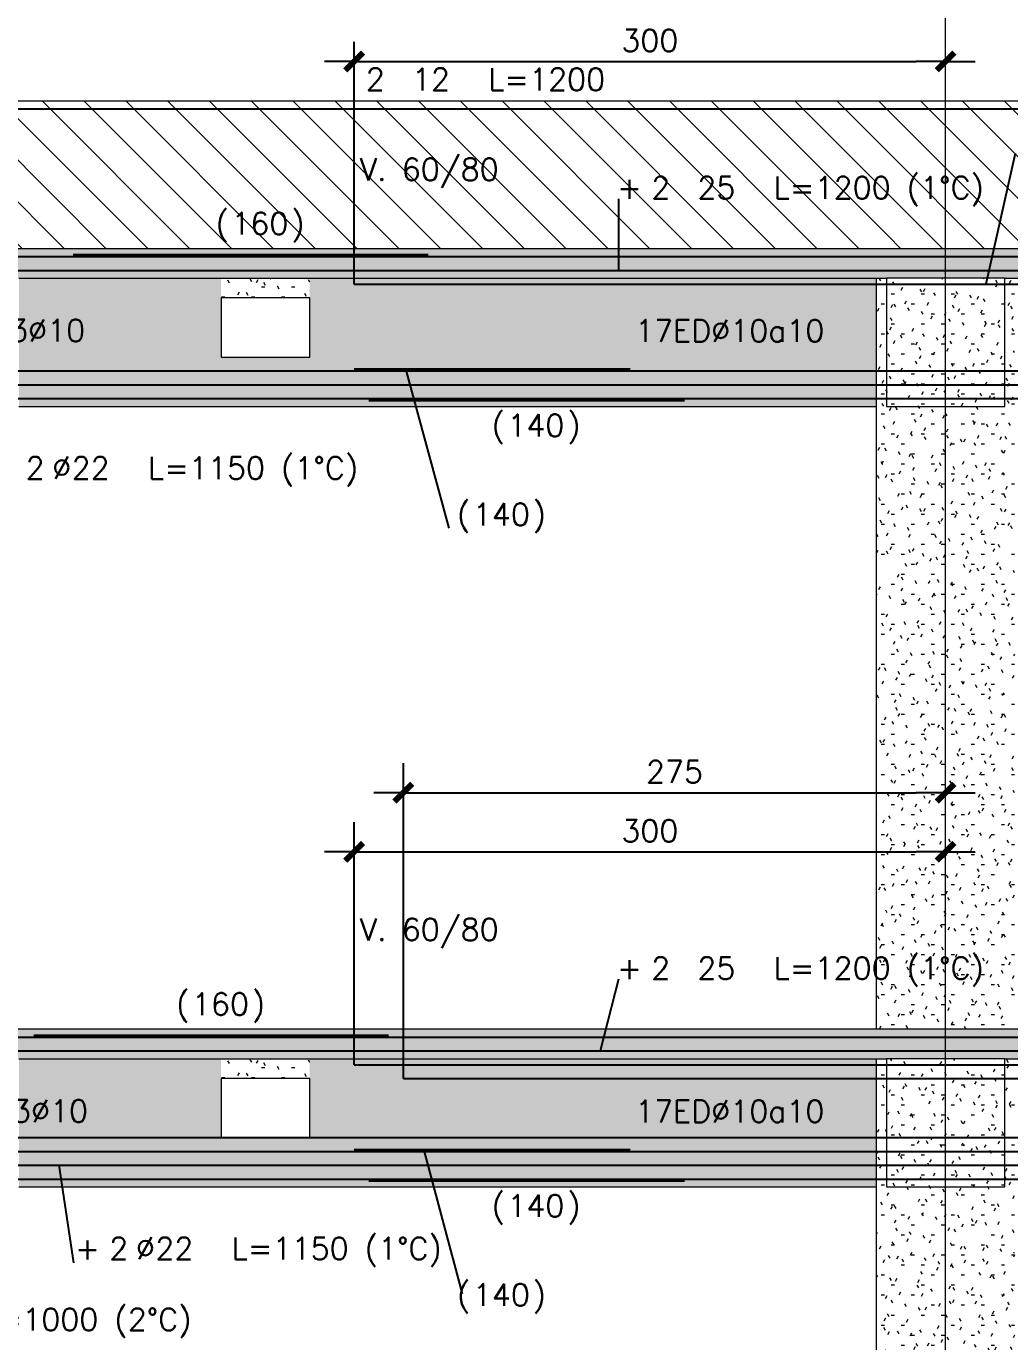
# Model space of a CAD drawing. Extents: x -10459 to 16942, y -13088 to 14608.
# Drawn here: x 2975 to 3473, y 2805 to 3472 of the extents above; entities that cross this region are included whole.
import ezdxf
from ezdxf.enums import TextEntityAlignment as Align

# ---------------------------------------------------------------- set-up
doc = ezdxf.new("R2010")
doc.units = 0
doc.header["$LTSCALE"] = 30
doc.header["$MEASUREMENT"] = 0
doc.linetypes.add("EJE1-1'$0$RLE-PROYECCION", pattern=[0.71438, 0.47625, -0.23813])
doc.layers.get('0').update_dxf_attribs({"linetype": 'CONTINUOUS'})
doc.layers.add("EJE1-1'$0$RLA-ACHURADO", color=30, linetype="EJE1-1'$0$RLE-PROYECCION", lineweight=15, transparency=0.7)
for name, color, linetype, lineweight in [("EJE1-1'$0$RLA-CONTORNO", 30, 'CONTINUOUS', 15), ("EJE1-1'$0$RLA-EJES", 1, 'CONTINUOUS', 9), ("EJE1-1'$0$RLA-TEXTOS-1", 9, 'CONTINUOUS', 9)]:
    doc.layers.add(name, color=color, linetype=linetype, lineweight=lineweight)
doc.layers.add("EJE1-1'$0$RLA-FE", color=7, linetype='CONTINUOUS')
doc.layers.add("EJE1-1'$0$RLA-TEXTOS-FE", color=9, linetype='CONTINUOUS')
doc.styles.add("EJE1-1'$0$RomanS", font='romans.shx', dxfattribs={"height": 11.25})
doc.dimstyles.new("EJE1-1'$0$ING50", dxfattribs={"dimscale": 50, "dimtxt": 0.27, "dimasz": 0.3, "dimexe": 0, "dimexo": 0, "dimgap": 0.1, "dimtad": 1, "dimdec": 1, "dimzin": 12, "dimdsep": 46, "dimtxsty": "EJE1-1'$0$RomanS", "dimblk": "EJE1-1'$0$TICK1", "dimblk1": "EJE1-1'$0$TICK1", "dimblk2": "EJE1-1'$0$TICK1", "dimcen": 0.09, "dimclrd": 2, "dimclre": 1, "dimclrt": 3, "dimadec": 0, "dimazin": 0, "dimtfac": 1, "dimtdec": 0, "dimtix": 1, "dimtmove": 2, "dimatfit": 3, "dimldrblk": "EJE1-1'$0$TICK1", "dimfxl": 0, "dimfxlon": 1, "dimtolj": 1, "dimtzin": 0, "dimarcsym": 0})
pattern_1 = [(0, (-234.281, -2576.79), (20.32, 5.08), [1.676, -13.564, 1.676, -13.564, -81.28]), (0, (-234.281, -2576.79), (20.32, 5.08), [-30.48, 1.676, -28.804, 1.676, -13.564, -35.56]), (0, (-234.281, -2576.79), (20.32, 5.08), [-76.2, 1.676, -8.484, 1.676, -23.724]), (120, (-226.661, -2574.25), (-14.559409, 15.057636), [1.676, -13.564, 1.676, -13.564, -81.28]), (120, (-226.661, -2574.25), (-14.559409, 15.057636), [-30.48, 1.676, -28.804, 1.676, -13.564, -35.56]), (120, (-226.661, -2574.25), (-14.559409, 15.057636), [-76.2, 1.676, -8.484, 1.676, -23.724]), (240, (-224.121, -2564.09), (-5.760591, -20.137636), [1.676, -13.564, 1.676, -13.564, -81.28]), (240, (-224.121, -2564.09), (-5.760591, -20.137636), [-30.48, 1.676, -28.804, 1.676, -13.564, -35.56]), (240, (-224.121, -2564.09), (-5.760591, -20.137636), [-76.2, 1.676, -8.484, 1.676, -23.724])]
pattern_2 = [(315, (-234.281, -2576.79), (10.6066, 10.6066), [])]

# ---------------------------------------------------------------- blocks, each defined once
blk = doc.blocks.new('*U246')
at = {"layer": "EJE1-1'$0$RLA-FE"}
for p, q in [((0, 0), (1068.21, 0)), ((1068.21, 0), (1118.21, 0)), ((1118.21, 0), (1150, 0)), ((1150, 0), (1150, 0))]:
    blk.add_line(p, q, dxfattribs=at)
at = {"layer": "EJE1-1'$0$RLA-FE", "color": 3, "style": "EJE1-1'$0$RomanS", "flags": 8}
for tag, p in [('F=', (529.12, 9.32)), ('NUM', (543.53, 9.32))]:
    blk.add_attdef(tag, text='', height=11.25, dxfattribs=at).set_placement(p, align=Align.RIGHT)
at = {"layer": "EJE1-1'$0$RLA-FE", "color": 3, "style": "EJE1-1'$0$RomanS"}
for tag, p, flags in [('PHI', (547.43, 9.54), 14), ('DIAM', (557.28, 9.32), 12), ('MINUS', (579.3, 9.32), 13), ('MARK', (592.69, 9.32), 13), ('TEXTO_FE1', (596, 9.32), 8), ('TEXTO_FE2', (663.52, 9.34), 8), ('TIPO', (573.8, -75.78), 13), ('NVECES', (559.93, -94.72), 13), ('NUMFE', (563.86, -114.48), 13), ('CAPA', (572.06, -133.6), 13), ('DESPLAZA', (278.34, -151.59), 13), ('ESPACIO', (284.39, -169.95), 13), ('CANT', (298.23, -188.75), 13)]:
    blk.add_attdef(tag, p, '', height=11.25, dxfattribs=dict(at, flags=flags))
blk = doc.blocks.new('*U248')
at = {"layer": "EJE1-1'$0$RLA-FE"}
for q in [(0, 0), (1118.21, 0)]:
    blk.add_line((0, 0), q, dxfattribs=at)
at = {"layer": "EJE1-1'$0$RLA-FE", "color": 3, "style": "EJE1-1'$0$RomanS", "flags": 8}
for tag, p in [('F=', (574.95, 9.32)), ('NUM', (589.36, 9.32))]:
    blk.add_attdef(tag, text='', height=11.25, dxfattribs=at).set_placement(p, align=Align.RIGHT)
at = {"layer": "EJE1-1'$0$RLA-FE", "color": 3, "style": "EJE1-1'$0$RomanS"}
for tag, p, flags in [('PHI', (593.26, 9.54), 14), ('DIAM', (603.11, 9.32), 12), ('MINUS', (625.13, 9.32), 13), ('MARK', (638.52, 9.32), 13), ('TEXTO_FE1', (641.82, 9.32), 8), ('TEXTO_FE2', (709.35, 9.34), 8), ('TIPO', (598.8, -75.78), 13), ('NVECES', (584.93, -94.72), 13), ('NUMFE', (588.86, -114.48), 13), ('CAPA', (597.06, -133.6), 13), ('DESPLAZA', (278.34, -151.59), 13), ('ESPACIO', (284.39, -169.95), 13), ('CANT', (298.23, -188.75), 13)]:
    blk.add_attdef(tag, p, '', height=11.25, dxfattribs=dict(at, flags=flags))
blk = doc.blocks.new('*U105')
at = {"layer": "EJE1-1'$0$RLA-FE", "color": 6}
blk.add_line((0, 1), (180, 1), dxfattribs=at)
at = {"layer": "EJE1-1'$0$RLA-FE", "color": 3, "style": "EJE1-1'$0$RomanS", "flags": 8}
for tag, p in [('(', (75.66, 11.14)), ('EMP', (94.68, 11.14)), (')', (113.99, 11.14))]:
    blk.add_attdef(tag, text='', height=11.25, dxfattribs=at).set_placement(p, align=Align.CENTER)
blk = doc.blocks.new('*U103')
at = {"layer": "EJE1-1'$0$RLA-FE"}
blk.add_line((0, 0), (1118.21, 0), dxfattribs=at)
at = {"layer": "EJE1-1'$0$RLA-FE", "color": 3, "style": "EJE1-1'$0$RomanS", "flags": 8}
for tag, p in [('F=', (508.44, 36.32)), ('NUM', (522.85, 36.32))]:
    blk.add_attdef(tag, text='', height=11.25, dxfattribs=at).set_placement(p, align=Align.RIGHT)
at = {"layer": "EJE1-1'$0$RLA-FE", "color": 3, "style": "EJE1-1'$0$RomanS"}
for tag, p, flags in [('PHI', (526.74, 36.54), 14), ('DIAM', (536.6, 36.32), 12), ('MINUS', (558.62, 36.32), 13), ('MARK', (572.01, 36.32), 13), ('TEXTO_FE1', (575.31, 36.32), 8), ('TEXTO_FE2', (642.83, 36.34), 8), ('TIPO', (598.8, -75.78), 13), ('NVECES', (584.93, -94.72), 13), ('NUMFE', (588.86, -114.48), 13), ('CAPA', (597.06, -133.6), 13), ('DESPLAZA', (278.34, -151.59), 13), ('ESPACIO', (284.39, -169.95), 13), ('CANT', (298.23, -188.75), 13)]:
    blk.add_attdef(tag, p, '', height=11.25, dxfattribs=dict(at, flags=flags))
blk = doc.blocks.new('*U249')
at = {"layer": "EJE1-1'$0$RLA-FE"}
for q in [(0, 0), (518.21, 0)]:
    blk.add_line((0, 0), q, dxfattribs=at)
at = {"layer": "EJE1-1'$0$RLA-FE", "color": 3, "style": "EJE1-1'$0$RomanS", "flags": 8}
for tag, p in [('F=', (374.86, 66.32)), ('NUM', (389.27, 66.32))]:
    blk.add_attdef(tag, text='', height=11.25, dxfattribs=at).set_placement(p, align=Align.RIGHT)
at = {"layer": "EJE1-1'$0$RLA-FE", "color": 3, "style": "EJE1-1'$0$RomanS"}
for tag, p, flags in [('PHI', (393.16, 66.54), 14), ('DIAM', (403.02, 66.32), 12), ('MINUS', (425.04, 66.32), 13), ('MARK', (438.43, 66.32), 13), ('TEXTO_FE1', (441.73, 66.32), 8), ('TEXTO_FE2', (509.25, 66.34), 8), ('TIPO', (298.8, -75.78), 13), ('NVECES', (284.93, -94.72), 13), ('NUMFE', (288.86, -114.48), 13), ('CAPA', (297.06, -133.6), 13), ('DESPLAZA', (278.34, -151.59), 13), ('ESPACIO', (284.39, -169.95), 13), ('CANT', (298.23, -188.75), 13)]:
    blk.add_attdef(tag, p, '', height=11.25, dxfattribs=dict(at, flags=flags))
blk = doc.blocks.new("EJE1-1'$0$TICK1")
at = {"color": 2}
for points in [[(0, 0), (-1, 0)], [(0, 0), (1, 0)]]:
    blk.add_lwpolyline(points, dxfattribs=at)
at = {"color": 2, "const_width": 0.2}
blk.add_lwpolyline([(-0.3, -0.3), (0.3, 0.3)], dxfattribs=at)
blk = doc.blocks.new('*D141')
at = {"layer": "EJE1-1'$0$RLA-FE", "color": 2, "lineweight": -2, "transparency": 16777216}
blk.add_line((320.48, 877), (590.48, 877), dxfattribs=at)
at = {"layer": "EJE1-1'$0$RLA-FE", "color": 2, "lineweight": -2, "transparency": 16777216, "xscale": 15, "yscale": 15, "zscale": 15, "rotation": 180}
blk.add_blockref("EJE1-1'$0$TICK1", (305.48, 877), dxfattribs=at)
at = {"layer": "EJE1-1'$0$RLA-FE", "color": 2, "lineweight": -2, "transparency": 16777216, "xscale": 15, "yscale": 15, "zscale": 15}
blk.add_blockref("EJE1-1'$0$TICK1", (605.48, 877), dxfattribs=at)
at = {"layer": "EJE1-1'$0$RLA-FE", "color": 3, "transparency": 16777216, "insert": (455.48, 887.62), "char_height": 11.25, "attachment_point": 5, "style": "EJE1-1'$0$RomanS"}
blk.add_mtext('\\A1;300', dxfattribs=at)
blk = doc.blocks.new('*U234')
at = {"layer": "EJE1-1'$0$RLA-FE"}
for p, q in [((0, 0), (1068.21, 0)), ((1068.21, 0), (1118.21, 0)), ((1118.21, 0), (1150, 0)), ((1150, 0), (1150, 0))]:
    blk.add_line(p, q, dxfattribs=at)
at = {"layer": "EJE1-1'$0$RLA-FE", "color": 3, "style": "EJE1-1'$0$RomanS", "flags": 8}
for tag, p in [('F=', (469.16, -19.89)), ('NUM', (483.56, -19.89))]:
    blk.add_attdef(tag, text='', height=11.25, dxfattribs=at).set_placement(p, align=Align.RIGHT)
at = {"layer": "EJE1-1'$0$RLA-FE", "color": 3, "style": "EJE1-1'$0$RomanS"}
for tag, p, flags in [('PHI', (487.46, -19.68), 12), ('DIAM', (497.32, -19.89), 12), ('MINUS', (519.33, -19.89), 13), ('MARK', (532.73, -19.89), 13), ('TEXTO_FE1', (536.03, -19.89), 8), ('TEXTO_FE2', (603.55, -19.88), 8), ('TIPO', (573.8, -57.92), 13), ('NVECES', (559.93, -76.86), 13), ('NUMFE', (563.86, -96.62), 13), ('CAPA', (572.06, -115.74), 13), ('DESPLAZA', (277.18, -134.17), 13), ('ESPACIO', (283.22, -152.53), 13), ('CANT', (297.06, -171.33), 13)]:
    blk.add_attdef(tag, p, '', height=11.25, dxfattribs=dict(at, flags=flags))
blk = doc.blocks.new('*U98')
at = {"layer": "EJE1-1'$0$RLA-FE"}
for p, q in [((0, 0), (0, 0)), ((0, 0), (1068.21, 0)), ((1068.21, 0), (1118.21, 0)), ((1118.21, 0), (1150, 0)), ((1150, 0), (1150, 0))]:
    blk.add_line(p, q, dxfattribs=at)
at = {"layer": "EJE1-1'$0$RLA-FE", "color": 3, "style": "EJE1-1'$0$RomanS", "flags": 8}
for tag, p in [('F=', (483.44, -19.89)), ('NUM', (497.85, -19.89))]:
    blk.add_attdef(tag, text='', height=11.25, dxfattribs=at).set_placement(p, align=Align.RIGHT)
at = {"layer": "EJE1-1'$0$RLA-FE", "color": 3, "style": "EJE1-1'$0$RomanS"}
for tag, p, flags in [('PHI', (501.74, -19.68), 12), ('DIAM', (511.6, -19.89), 12), ('MINUS', (533.62, -19.89), 13), ('MARK', (547.01, -19.89), 13), ('TEXTO_FE1', (550.31, -19.89), 8), ('TEXTO_FE2', (617.83, -19.88), 8), ('TIPO', (573.8, -57.92), 13), ('NVECES', (559.93, -76.86), 13), ('NUMFE', (563.86, -96.62), 13), ('CAPA', (572.06, -115.74), 13), ('DESPLAZA', (277.18, -134.17), 13), ('ESPACIO', (283.22, -152.53), 13), ('CANT', (297.06, -171.33), 13)]:
    blk.add_attdef(tag, p, '', height=11.25, dxfattribs=dict(at, flags=flags))
blk = doc.blocks.new('*U83')
at = {"layer": "EJE1-1'$0$RLA-FE", "color": 6}
blk.add_line((0, -1), (160, -1), dxfattribs=at)
at = {"layer": "EJE1-1'$0$RLA-FE", "color": 3, "style": "EJE1-1'$0$RomanS", "flags": 8}
for tag, p in [('(', (65.66, -19.26)), (')', (103.99, -19.26)), ('EMP', (84.68, -19.26))]:
    blk.add_attdef(tag, text='', height=11.25, dxfattribs=at).set_placement(p, align=Align.CENTER)
blk = doc.blocks.new('*U235')
at = {"layer": "EJE1-1'$0$RLA-FE"}
blk.add_line((0, 0), (1068.21, 0), dxfattribs=at)
at = {"layer": "EJE1-1'$0$RLA-FE", "color": 3, "style": "EJE1-1'$0$RomanS", "flags": 8}
for tag, p in [('F=', (443.53, -47.89)), ('NUM', (457.94, -47.89))]:
    blk.add_attdef(tag, text='', height=11.25, dxfattribs=at).set_placement(p, align=Align.RIGHT)
at = {"layer": "EJE1-1'$0$RLA-FE", "color": 3, "style": "EJE1-1'$0$RomanS"}
for tag, p, flags in [('PHI', (461.84, -47.68), 12), ('DIAM', (471.69, -47.89), 12), ('MINUS', (493.71, -47.89), 13), ('MARK', (507.1, -47.89), 13), ('TEXTO_FE1', (510.4, -47.89), 8), ('TEXTO_FE2', (577.93, -47.88), 8), ('TIPO', (573.8, -57.92), 13), ('NVECES', (559.93, -76.86), 13), ('NUMFE', (563.86, -96.62), 13), ('CAPA', (572.06, -115.74), 13), ('DESPLAZA', (277.18, -134.17), 13), ('ESPACIO', (283.22, -152.53), 13), ('CANT', (297.06, -171.33), 13)]:
    blk.add_attdef(tag, p, '', height=11.25, dxfattribs=dict(at, flags=flags))
blk = doc.blocks.new('*U231')
at = {"layer": "EJE1-1'$0$RLA-FE"}
for p, q in [((0, 0), (1018.21, 0)), ((1018.21, 0), (1068.21, 0)), ((1068.21, 0), (1100, 0)), ((1100, 0), (1100, 0))]:
    blk.add_line(p, q, dxfattribs=at)
at = {"layer": "EJE1-1'$0$RLA-FE", "color": 3, "style": "EJE1-1'$0$RomanS"}
for tag, p, flags in [('TIPO', (548.8, -57.92), 13), ('PHI', (406.24, -72.68), 12), ('DIAM', (416.09, -72.89), 12), ('MINUS', (438.11, -72.89), 13), ('MARK', (451.5, -72.89), 13), ('TEXTO_FE1', (454.8, -72.89), 8), ('TEXTO_FE2', (522.33, -72.88), 8), ('NVECES', (534.93, -76.86), 13), ('NUMFE', (538.86, -96.62), 13), ('CAPA', (547.06, -115.74), 13), ('DESPLAZA', (277.18, -134.17), 13), ('ESPACIO', (283.22, -152.53), 13), ('CANT', (297.06, -171.33), 13)]:
    blk.add_attdef(tag, p, '', height=11.25, dxfattribs=dict(at, flags=flags))
at = {"layer": "EJE1-1'$0$RLA-FE", "color": 3, "style": "EJE1-1'$0$RomanS", "flags": 8}
for tag, p in [('F=', (387.93, -72.89)), ('NUM', (402.34, -72.89))]:
    blk.add_attdef(tag, text='', height=11.25, dxfattribs=at).set_placement(p, align=Align.RIGHT)
blk = doc.blocks.new('*U159')
at = {"layer": "EJE1-1'$0$RLA-FE"}
blk.add_line((0, 0), (918.21, 0), dxfattribs=at)
at = {"layer": "EJE1-1'$0$RLA-FE", "color": 3, "style": "EJE1-1'$0$RomanS"}
for tag, p, flags in [('TIPO', (498.8, -57.92), 13), ('NVECES', (484.93, -76.86), 13), ('PHI', (232.38, -97.68), 12), ('DIAM', (242.24, -97.89), 12), ('MINUS', (264.26, -97.89), 13), ('MARK', (277.65, -97.89), 13), ('TEXTO_FE1', (280.95, -97.89), 8), ('TEXTO_FE2', (348.47, -97.88), 8), ('NUMFE', (488.86, -96.62), 13), ('CAPA', (497.06, -115.74), 13), ('DESPLAZA', (277.18, -134.17), 13), ('ESPACIO', (283.22, -152.53), 13), ('CANT', (297.06, -171.33), 13)]:
    blk.add_attdef(tag, p, '', height=11.25, dxfattribs=dict(at, flags=flags))
at = {"layer": "EJE1-1'$0$RLA-FE", "color": 3, "style": "EJE1-1'$0$RomanS", "flags": 8}
for tag, p in [('F=', (214.08, -97.89)), ('NUM', (228.49, -97.89))]:
    blk.add_attdef(tag, text='', height=11.25, dxfattribs=at).set_placement(p, align=Align.RIGHT)
blk = doc.blocks.new('*U127')
at = {"layer": "EJE1-1'$0$RLA-FE"}
for q in [(0, 0), (468.21, 0)]:
    blk.add_line((0, 0), q, dxfattribs=at)
at = {"layer": "EJE1-1'$0$RLA-FE", "color": 3, "style": "EJE1-1'$0$RomanS", "flags": 8}
for tag, p in [('F=', (338.63, 96.32)), ('NUM', (353.04, 96.32))]:
    blk.add_attdef(tag, text='', height=11.25, dxfattribs=at).set_placement(p, align=Align.RIGHT)
at = {"layer": "EJE1-1'$0$RLA-FE", "color": 3, "style": "EJE1-1'$0$RomanS"}
for tag, p, flags in [('PHI', (356.93, 96.54), 14), ('DIAM', (366.79, 96.32), 12), ('MINUS', (388.81, 96.32), 13), ('MARK', (402.2, 96.32), 13), ('TEXTO_FE1', (405.5, 96.32), 8), ('TEXTO_FE2', (473.02, 96.34), 8), ('TIPO', (273.8, -75.78), 13), ('NVECES', (259.93, -94.72), 13), ('NUMFE', (263.86, -114.48), 13), ('CAPA', (272.06, -133.6), 13), ('DESPLAZA', (278.34, -151.59), 13), ('ESPACIO', (284.39, -169.95), 13), ('CANT', (298.23, -188.75), 13)]:
    blk.add_attdef(tag, p, '', height=11.25, dxfattribs=dict(at, flags=flags))
blk = doc.blocks.new('*D143')
at = {"layer": "EJE1-1'$0$RLA-FE", "color": 2, "lineweight": -2, "transparency": 16777216}
blk.add_line((345.48, 907), (590.48, 907), dxfattribs=at)
at = {"layer": "EJE1-1'$0$RLA-FE", "color": 2, "lineweight": -2, "transparency": 16777216, "xscale": 15, "yscale": 15, "zscale": 15, "rotation": 180}
blk.add_blockref("EJE1-1'$0$TICK1", (330.48, 907), dxfattribs=at)
at = {"layer": "EJE1-1'$0$RLA-FE", "color": 2, "lineweight": -2, "transparency": 16777216, "xscale": 15, "yscale": 15, "zscale": 15}
blk.add_blockref("EJE1-1'$0$TICK1", (605.48, 907), dxfattribs=at)
at = {"layer": "EJE1-1'$0$RLA-FE", "color": 3, "transparency": 16777216, "insert": (467.98, 917.63), "char_height": 11.25, "attachment_point": 5, "style": "EJE1-1'$0$RomanS"}
blk.add_mtext('\\A1;275', dxfattribs=at)
blk = doc.blocks.new('*U237')
at = {"layer": "EJE1-1'$0$RLA-FE"}
for q in [(0, 0), (918.21, 0)]:
    blk.add_line((0, 0), q, dxfattribs=at)
at = {"layer": "EJE1-1'$0$RLA-FE", "color": 3, "style": "EJE1-1'$0$RomanS"}
for tag, p, flags in [('TIPO', (498.8, -57.92), 13), ('PHI', (438.6, -76.34), 12), ('DIAM', (448.46, -76.55), 12), ('MINUS', (470.48, -76.55), 13), ('MARK', (483.87, -76.55), 13), ('NVECES', (484.93, -76.86), 13), ('TEXTO_FE1', (487.17, -76.55), 8), ('TEXTO_FE2', (554.69, -76.53), 8), ('NUMFE', (488.86, -96.62), 13), ('CAPA', (497.06, -115.74), 13), ('DESPLAZA', (277.18, -134.17), 13), ('ESPACIO', (283.22, -152.53), 13), ('CANT', (297.06, -171.33), 13)]:
    blk.add_attdef(tag, p, '', height=11.25, dxfattribs=dict(at, flags=flags))
at = {"layer": "EJE1-1'$0$RLA-FE", "color": 3, "style": "EJE1-1'$0$RomanS", "flags": 8}
for tag, p in [('F=', (420.3, -76.55)), ('NUM', (434.71, -76.55))]:
    blk.add_attdef(tag, text='', height=11.25, dxfattribs=at).set_placement(p, align=Align.RIGHT)
blk = doc.blocks.new('*U153')
at = {"layer": "EJE1-1'$0$RLA-FE", "color": 6}
blk.add_line((0, 1), (140, 1), dxfattribs=at)
at = {"layer": "EJE1-1'$0$RLA-FE", "color": 3, "style": "EJE1-1'$0$RomanS", "flags": 8}
for tag, p in [('(', (55.66, -78.43)), (')', (93.99, -78.43)), ('EMP', (74.68, -78.43))]:
    blk.add_attdef(tag, text='', height=11.25, dxfattribs=at).set_placement(p, align=Align.CENTER)
blk = doc.blocks.new('*U92')
at = {"layer": "EJE1-1'$0$RLA-FE"}
for p, q in [((0, 0), (1068.21, 0)), ((1068.21, 0), (1118.21, 0)), ((1118.21, 0), (1150, 0)), ((1150, 0), (1150, 0))]:
    blk.add_line(p, q, dxfattribs=at)
at = {"layer": "EJE1-1'$0$RLA-FE", "color": 3, "style": "EJE1-1'$0$RomanS", "flags": 8}
for tag, p in [('F=', (483.44, 9.32)), ('NUM', (497.85, 9.32))]:
    blk.add_attdef(tag, text='', height=11.25, dxfattribs=at).set_placement(p, align=Align.RIGHT)
at = {"layer": "EJE1-1'$0$RLA-FE", "color": 3, "style": "EJE1-1'$0$RomanS"}
for tag, p, flags in [('PHI', (501.74, 9.54), 14), ('DIAM', (511.6, 9.32), 12), ('MINUS', (533.62, 9.32), 13), ('MARK', (547.01, 9.32), 13), ('TEXTO_FE1', (550.31, 9.32), 8), ('TEXTO_FE2', (617.83, 9.34), 8), ('TIPO', (573.8, -75.78), 13), ('NVECES', (559.93, -94.72), 13), ('NUMFE', (563.86, -114.48), 13), ('CAPA', (572.06, -133.6), 13), ('DESPLAZA', (278.34, -151.59), 13), ('ESPACIO', (284.39, -169.95), 13), ('CANT', (298.23, -188.75), 13)]:
    blk.add_attdef(tag, p, '', height=11.25, dxfattribs=dict(at, flags=flags))
blk = doc.blocks.new('*U112')
at = {"layer": "EJE1-1'$0$RLA-FE"}
for q in [(0, 0), (1118.21, 0)]:
    blk.add_line((0, 0), q, dxfattribs=at)
at = {"layer": "EJE1-1'$0$RLA-FE", "color": 3, "style": "EJE1-1'$0$RomanS", "flags": 8}
for tag, p in [('F=', (508.44, 9.32)), ('NUM', (522.85, 9.32))]:
    blk.add_attdef(tag, text='', height=11.25, dxfattribs=at).set_placement(p, align=Align.RIGHT)
at = {"layer": "EJE1-1'$0$RLA-FE", "color": 3, "style": "EJE1-1'$0$RomanS"}
for tag, p, flags in [('PHI', (526.74, 9.54), 14), ('DIAM', (536.6, 9.32), 12), ('MINUS', (558.62, 9.32), 13), ('MARK', (572.01, 9.32), 13), ('TEXTO_FE1', (575.31, 9.32), 8), ('TEXTO_FE2', (642.83, 9.34), 8), ('TIPO', (598.8, -75.78), 13), ('NVECES', (584.93, -94.72), 13), ('NUMFE', (588.86, -114.48), 13), ('CAPA', (597.06, -133.6), 13), ('DESPLAZA', (278.34, -151.59), 13), ('ESPACIO', (284.39, -169.95), 13), ('CANT', (298.23, -188.75), 13)]:
    blk.add_attdef(tag, p, '', height=11.25, dxfattribs=dict(at, flags=flags))
blk = doc.blocks.new('*U102')
at = {"layer": "EJE1-1'$0$RLA-FE"}
for q in [(0, 0), (518.21, 0)]:
    blk.add_line((0, 0), q, dxfattribs=at)
at = {"layer": "EJE1-1'$0$RLA-FE", "color": 3, "style": "EJE1-1'$0$RomanS", "flags": 8}
for tag, p in [('F=', (347.13, 66.32)), ('NUM', (361.54, 66.32))]:
    blk.add_attdef(tag, text='', height=11.25, dxfattribs=at).set_placement(p, align=Align.RIGHT)
at = {"layer": "EJE1-1'$0$RLA-FE", "color": 3, "style": "EJE1-1'$0$RomanS"}
for tag, p, flags in [('PHI', (365.43, 66.54), 14), ('DIAM', (375.29, 66.32), 12), ('MINUS', (397.31, 66.32), 13), ('MARK', (410.7, 66.32), 13), ('TEXTO_FE1', (414, 66.32), 8), ('TEXTO_FE2', (481.52, 66.34), 8), ('TIPO', (298.8, -75.78), 13), ('NVECES', (284.93, -94.72), 13), ('NUMFE', (288.86, -114.48), 13), ('CAPA', (297.06, -133.6), 13), ('DESPLAZA', (278.34, -151.59), 13), ('ESPACIO', (284.39, -169.95), 13), ('CANT', (298.23, -188.75), 13)]:
    blk.add_attdef(tag, p, '', height=11.25, dxfattribs=dict(at, flags=flags))
blk = doc.blocks.new('*D181')
at = {"layer": "EJE1-1'$0$RLA-FE", "color": 2, "lineweight": -2, "transparency": 16777216}
blk.add_line((320.48, 1278), (590.48, 1278), dxfattribs=at)
at = {"layer": "EJE1-1'$0$RLA-FE", "color": 2, "lineweight": -2, "transparency": 16777216, "xscale": 15, "yscale": 15, "zscale": 15, "rotation": 180}
blk.add_blockref("EJE1-1'$0$TICK1", (305.48, 1278), dxfattribs=at)
at = {"layer": "EJE1-1'$0$RLA-FE", "color": 2, "lineweight": -2, "transparency": 16777216, "xscale": 15, "yscale": 15, "zscale": 15}
blk.add_blockref("EJE1-1'$0$TICK1", (605.48, 1278), dxfattribs=at)
at = {"layer": "EJE1-1'$0$RLA-FE", "color": 3, "transparency": 16777216, "insert": (455.48, 1288.62), "char_height": 11.25, "attachment_point": 5, "style": "EJE1-1'$0$RomanS"}
blk.add_mtext('\\A1;300', dxfattribs=at)
blk = doc.blocks.new('*U254')
at = {"layer": "EJE1-1'$0$RLA-FE"}
blk.add_line((0, 0), (1068.21, 0), dxfattribs=at)
at = {"layer": "EJE1-1'$0$RLA-FE", "color": 3, "style": "EJE1-1'$0$RomanS", "flags": 8}
for tag, p in [('F=', (401.12, -47.89)), ('NUM', (415.53, -47.89))]:
    blk.add_attdef(tag, text='', height=11.25, dxfattribs=at).set_placement(p, align=Align.RIGHT)
at = {"layer": "EJE1-1'$0$RLA-FE", "color": 3, "style": "EJE1-1'$0$RomanS"}
for tag, p, flags in [('PHI', (419.42, -47.68), 12), ('DIAM', (429.28, -47.89), 12), ('MINUS', (451.3, -47.89), 13), ('MARK', (464.69, -47.89), 13), ('TEXTO_FE1', (467.99, -47.89), 8), ('TEXTO_FE2', (535.51, -47.88), 8), ('TIPO', (573.8, -57.92), 13), ('NVECES', (559.93, -76.86), 13), ('NUMFE', (563.86, -96.62), 13), ('CAPA', (572.06, -115.74), 13), ('DESPLAZA', (277.18, -134.17), 13), ('ESPACIO', (283.22, -152.53), 13), ('CANT', (297.06, -171.33), 13)]:
    blk.add_attdef(tag, p, '', height=11.25, dxfattribs=dict(at, flags=flags))
blk = doc.blocks.new('*U110')
at = {"layer": "EJE1-1'$0$RLA-FE"}
for p, q in [((0, 0), (1018.21, 0)), ((1018.21, 0), (1068.21, 0)), ((1068.21, 0), (1100, 0)), ((1100, 0), (1100, 0))]:
    blk.add_line(p, q, dxfattribs=at)
at = {"layer": "EJE1-1'$0$RLA-FE", "color": 3, "style": "EJE1-1'$0$RomanS"}
for tag, p, flags in [('TIPO', (548.8, -57.92), 13), ('PHI', (442.89, -72.68), 12), ('DIAM', (452.74, -72.89), 12), ('MINUS', (474.76, -72.89), 13), ('MARK', (488.16, -72.89), 13), ('TEXTO_FE1', (491.46, -72.89), 8), ('NVECES', (534.93, -76.86), 13), ('TEXTO_FE2', (558.98, -72.88), 8), ('NUMFE', (538.86, -96.62), 13), ('CAPA', (547.06, -115.74), 13), ('DESPLAZA', (277.18, -134.17), 13), ('ESPACIO', (283.22, -152.53), 13), ('CANT', (297.06, -171.33), 13)]:
    blk.add_attdef(tag, p, '', height=11.25, dxfattribs=dict(at, flags=flags))
at = {"layer": "EJE1-1'$0$RLA-FE", "color": 3, "style": "EJE1-1'$0$RomanS", "flags": 8}
for tag, p in [('F=', (424.58, -72.89)), ('NUM', (438.99, -72.89))]:
    blk.add_attdef(tag, text='', height=11.25, dxfattribs=at).set_placement(p, align=Align.RIGHT)
blk = doc.blocks.new('*U151')
at = {"layer": "EJE1-1'$0$RLA-FE"}
for q in [(0, 0), (918.21, 0)]:
    blk.add_line((0, 0), q, dxfattribs=at)
at = {"layer": "EJE1-1'$0$RLA-FE", "color": 3, "style": "EJE1-1'$0$RomanS"}
for tag, p, flags in [('TIPO', (498.8, -57.92), 13), ('PHI', (426.74, -76.34), 12), ('DIAM', (436.6, -76.55), 12), ('MINUS', (458.62, -76.55), 13), ('MARK', (472.01, -76.55), 13), ('TEXTO_FE1', (475.31, -76.55), 8), ('NVECES', (484.93, -76.86), 13), ('TEXTO_FE2', (542.83, -76.53), 8), ('NUMFE', (488.86, -96.62), 13), ('CAPA', (497.06, -115.74), 13), ('DESPLAZA', (277.18, -134.17), 13), ('ESPACIO', (283.22, -152.53), 13), ('CANT', (297.06, -171.33), 13)]:
    blk.add_attdef(tag, p, '', height=11.25, dxfattribs=dict(at, flags=flags))
at = {"layer": "EJE1-1'$0$RLA-FE", "color": 3, "style": "EJE1-1'$0$RomanS", "flags": 8}
for tag, p in [('F=', (408.44, -76.55)), ('NUM', (422.85, -76.55))]:
    blk.add_attdef(tag, text='', height=11.25, dxfattribs=at).set_placement(p, align=Align.RIGHT)
blk = doc.blocks.new('*U289')
at = {"layer": "EJE1-1'$0$RLA-FE"}
blk.add_line((0, 0), (1118.21, 0), dxfattribs=at)
at = {"layer": "EJE1-1'$0$RLA-FE", "color": 3, "style": "EJE1-1'$0$RomanS", "flags": 8}
for tag, p in [('F=', (523.66, 9.32)), ('NUM', (538.07, 9.32))]:
    blk.add_attdef(tag, text='', height=11.25, dxfattribs=at).set_placement(p, align=Align.RIGHT)
at = {"layer": "EJE1-1'$0$RLA-FE", "color": 3, "style": "EJE1-1'$0$RomanS"}
for tag, p, flags in [('PHI', (541.97, 9.54), 14), ('DIAM', (551.82, 9.32), 12), ('MINUS', (573.84, 9.32), 13), ('MARK', (587.23, 9.32), 13), ('TEXTO_FE1', (590.53, 9.32), 8), ('TEXTO_FE2', (658.06, 9.34), 8), ('TIPO', (598.8, -75.78), 13), ('NVECES', (584.93, -94.72), 13), ('NUMFE', (588.86, -114.48), 13), ('CAPA', (597.06, -133.6), 13), ('DESPLAZA', (278.34, -151.59), 13), ('ESPACIO', (284.39, -169.95), 13), ('CANT', (298.23, -188.75), 13)]:
    blk.add_attdef(tag, p, '', height=11.25, dxfattribs=dict(at, flags=flags))
blk = doc.blocks.new("EJE1-1'")
at = {"layer": "EJE1-1'$0$RLA-ACHURADO"}
h = blk.add_hatch(dxfattribs=at)
h.set_pattern_fill('RLE-N_E__2_ETAPA', color=256, style=0, pattern_type=2)
h.set_pattern_definition(pattern_2)
h.paths.add_polyline_path([(116.481, 1183), (576.481, 1183), (576.481, 1258), (116.481, 1258)], flags=0)
h = blk.add_hatch(dxfattribs=at)
h.set_pattern_fill('RLE-N_E__2_ETAPA', color=256, style=0, pattern_type=2)
h.set_pattern_definition(pattern_2)
h.paths.add_polyline_path([(1116.481, 1183), (1116.481, 1258), (576.481, 1258), (576.481, 1183)], flags=0)
h = blk.add_hatch(dxfattribs=at)
h.set_pattern_fill('SAND - DENSE', color=256, style=0, pattern_type=2)
h.set_pattern_definition(pattern_1)
h.paths.add_polyline_path([(2135.481, 1168), (2135.481, 1183), (-2429.52, 1183), (-2429.52, 1168), (2119.733, 1168)], flags=0)
h = blk.add_hatch(dxfattribs=at)
h.set_pattern_fill('SAND - DENSE', color=256, style=0, pattern_type=2)
h.set_pattern_definition(pattern_1)
h.paths.add_polyline_path([(-27.019, 1168), (-27.019, 1128), (-72.019, 1128), (-72.019, 1168), (-359.519, 1168), (-359.519, 1103), (75.481, 1103), (75.481, 1168)])
h.paths.add_polyline_path([(237.981, 1128), (237.981, 1168), (135.481, 1168), (135.481, 1103), (570.481, 1103), (570.481, 1168), (282.981, 1168), (282.981, 1128)])
h = blk.add_hatch(dxfattribs=at)
h.set_pattern_fill('SAND - DENSE', color=256, style=0, pattern_type=2)
h.set_pattern_definition([(0, (-1071.781, -1333.79), (20.32, 5.08), [1.676, -13.564, 1.676, -13.564, -81.28]), (0, (-1071.781, -1333.79), (20.32, 5.08), [-30.48, 1.676, -28.804, 1.676, -13.564, -35.56]), (0, (-1071.781, -1333.79), (20.32, 5.08), [-76.2, 1.676, -8.484, 1.676, -23.724]), (120, (-1064.161, -1331.25), (-14.559409, 15.057636), [1.676, -13.564, 1.676, -13.564, -81.28]), (120, (-1064.161, -1331.25), (-14.559409, 15.057636), [-30.48, 1.676, -28.804, 1.676, -13.564, -35.56]), (120, (-1064.161, -1331.25), (-14.559409, 15.057636), [-76.2, 1.676, -8.484, 1.676, -23.724]), (240, (-1061.621, -1321.09), (-5.760591, -20.137636), [1.676, -13.564, 1.676, -13.564, -81.28]), (240, (-1061.621, -1321.09), (-5.760591, -20.137636), [-30.48, 1.676, -28.804, 1.676, -13.564, -35.56]), (240, (-1061.621, -1321.09), (-5.760591, -20.137636), [-76.2, 1.676, -8.484, 1.676, -23.724])])
h.paths.add_polyline_path([(282.981, 1158), (282.981, 1168), (237.981, 1168), (237.981, 1158)])
h = blk.add_hatch(dxfattribs=at)
h.set_pattern_fill('SAND - DENSE', color=256, style=0, pattern_type=2)
h.set_pattern_definition(pattern_1)
h.paths.add_polyline_path([(635.481, 787), (640.481, 787), (640.481, 1168), (635.481, 1168), (635.481, 1103), (575.481, 1103), (575.481, 1168), (570.481, 1168), (570.481, 787), (575.481, 787)], flags=0)
h = blk.add_hatch(dxfattribs=at)
h.set_pattern_fill('SAND - DENSE', color=256, style=0, pattern_type=2)
h.set_pattern_definition(pattern_1)
h.paths.add_polyline_path([(635.481, 1103), (635.481, 1168), (575.481, 1168), (575.481, 1103)], flags=0)
h = blk.add_hatch(dxfattribs=at)
h.set_pattern_fill('SAND - DENSE', color=256, style=0, pattern_type=2)
h.set_pattern_definition(pattern_1)
h.paths.add_polyline_path([(2135.481, 772), (2135.481, 787), (-2429.52, 787), (-2429.52, 772), (2119.733, 772)], flags=0)
h = blk.add_hatch(dxfattribs=at)
h.set_pattern_fill('SAND - DENSE', color=256, style=0, pattern_type=2)
h.set_pattern_definition(pattern_1)
h.paths.add_polyline_path([(237.981, 732), (237.981, 772), (135.481, 772), (135.481, 707), (570.481, 707), (570.481, 772), (282.981, 772), (282.981, 732)])
h.paths.add_polyline_path([(-27.019, 772), (-27.019, 732), (-72.019, 732), (-72.019, 772), (-359.519, 772), (-359.519, 707), (75.481, 707), (75.481, 772)])
h = blk.add_hatch(dxfattribs=at)
h.set_pattern_fill('SAND - DENSE', color=256, style=0, pattern_type=2)
h.set_pattern_definition([(0, (-1071.781, -1729.79), (20.32, 5.08), [1.676, -13.564, 1.676, -13.564, -81.28]), (0, (-1071.781, -1729.79), (20.32, 5.08), [-30.48, 1.676, -28.804, 1.676, -13.564, -35.56]), (0, (-1071.781, -1729.79), (20.32, 5.08), [-76.2, 1.676, -8.484, 1.676, -23.724]), (120, (-1064.161, -1727.25), (-14.559409, 15.057636), [1.676, -13.564, 1.676, -13.564, -81.28]), (120, (-1064.161, -1727.25), (-14.559409, 15.057636), [-30.48, 1.676, -28.804, 1.676, -13.564, -35.56]), (120, (-1064.161, -1727.25), (-14.559409, 15.057636), [-76.2, 1.676, -8.484, 1.676, -23.724]), (240, (-1061.621, -1717.09), (-5.760591, -20.137636), [1.676, -13.564, 1.676, -13.564, -81.28]), (240, (-1061.621, -1717.09), (-5.760591, -20.137636), [-30.48, 1.676, -28.804, 1.676, -13.564, -35.56]), (240, (-1061.621, -1717.09), (-5.760591, -20.137636), [-76.2, 1.676, -8.484, 1.676, -23.724])])
h.paths.add_polyline_path([(282.981, 762), (282.981, 772), (237.981, 772), (237.981, 762)])
h = blk.add_hatch(dxfattribs=at)
h.set_pattern_fill('SAND - DENSE', color=256, style=0, pattern_type=2)
h.set_pattern_definition(pattern_1)
h.paths.add_polyline_path([(635.481, 391), (640.481, 391), (640.481, 772), (635.481, 772), (635.481, 707), (575.481, 707), (575.481, 772), (570.481, 772), (570.481, 391), (575.481, 391)], flags=0)
h = blk.add_hatch(dxfattribs=at)
h.set_pattern_fill('SAND - DENSE', color=256, style=0, pattern_type=2)
h.set_pattern_definition(pattern_1)
h.paths.add_polyline_path([(635.481, 707), (635.481, 772), (575.481, 772), (575.481, 707)], flags=0)
at = {"layer": "EJE1-1'$0$RLA-CONTORNO"}
for p, q in [((116.481, 1258), (576.481, 1258)), ((576.481, 1258), (1116.481, 1258)), ((2570.481, 1183), (-2409.519, 1183)), ((135.481, 1168), (575.481, 1168)), ((570.481, 787), (570.481, 1168)), ((575.481, 1168), (575.481, 1103)), ((635.476, 1168), (575.486, 1168)), ((635.481, 1168), (1075.481, 1168)), ((635.481, 1103), (635.481, 1168)), ((135.481, 1103), (570.481, 1103)), ((575.481, 1103), (635.481, 1103)), ((2720.477, 787), (-2429.52, 787)), ((135.481, 772), (575.481, 772)), ((570.481, 391), (570.481, 772)), ((575.481, 772), (575.481, 707)), ((635.476, 772), (575.486, 772)), ((635.481, 772), (1075.481, 772)), ((635.481, 707), (635.481, 772)), ((135.481, 707), (570.481, 707)), ((575.481, 707), (635.481, 707))]:
    blk.add_line(p, q, dxfattribs=at)
for points in [[(237.981, 1128), (282.981, 1128), (282.981, 1158), (237.981, 1158)], [(237.981, 732), (282.981, 732), (282.981, 762), (237.981, 762)]]:
    blk.add_lwpolyline(points, close=True, dxfattribs=at)
at = {"layer": "EJE1-1'$0$RLA-EJES"}
blk.add_line((605.481, -651.36), (605.481, 1463), dxfattribs=at)
at = {"layer": "EJE1-1'$0$RLA-FE", "color": 1}
for p, q in [((305.481, 1165), (305.481, 1288)), ((330.481, 762), (330.481, 922)), ((305.481, 769), (305.481, 892))]:
    blk.add_line(p, q, dxfattribs=at)
at = {"layer": "EJE1-1'$0$RLA-FE", "color": 2}
for p, q in [((640.825, 1231.324), (625.911, 1165)), ((439.635, 1208.324), (439.635, 1172)), ((353.762, 1041.233), (331.707, 1122)), ((439.635, 812.324), (430.29, 776)), ((340.983, 725), (360.212, 652.66)), ((163.293, 668.454), (155.911, 718))]:
    blk.add_line(p, q, dxfattribs=at)
at = {"layer": "EJE1-1'$0$RLA-FE"}
ref = blk.add_blockref('*U289', (-217.019, 1254), dxfattribs=at)
ref.add_attrib('DIAM', '12', (334.803, 1263.324), dxfattribs={"color": 3, "height": 11.25, "style": "EJE1-1'$0$RomanS"})
ref.add_attrib('NUM', '2', dxfattribs={"color": 3, "height": 11.25, "style": "EJE1-1'$0$RomanS"}).set_placement((321.052, 1263.324), align=Align.RIGHT)
ref.add_attrib('TEXTO_FE1', 'L=1200', (373.514, 1263.324), dxfattribs={"color": 3, "height": 11.25, "style": "EJE1-1'$0$RomanS"})
for name, p in [('*U102', (305.481, 1165)), ('*U92', (-827.019, 1179)), ('*U112', (162.981, 1179)), ('*U110', (-654.519, 1121)), ('*U151', (305.481, 1121)), ('*U98', (-697.02, 1107)), ('*U98', (312.98, 1107)), ('*U127', (330.481, 762)), ('*U249', (305.481, 769)), ('*U246', (-847.019, 783)), ('*U248', (142.981, 783)), ('*U231', (-654.519, 725)), ('*U237', (305.481, 725)), ('*U234', (-697.02, 711)), ('*U98', (312.98, 711))]:
    blk.add_blockref(name, p, dxfattribs=at)
ref = blk.add_blockref('*U103', (-57.019, 1172), dxfattribs=at)
ref.add_attrib('DIAM', '25', (479.581, 1208.324), dxfattribs={"color": 3, "height": 11.25, "style": "EJE1-1'$0$RomanS"})
ref.add_attrib('NUM', '2', dxfattribs={"color": 3, "height": 11.25, "style": "EJE1-1'$0$RomanS"}).set_placement((465.83, 1208.324), align=Align.RIGHT)
ref.add_attrib('TEXTO_FE1', 'L=1200', (518.292, 1208.324), dxfattribs={"color": 3, "height": 11.25, "style": "EJE1-1'$0$RomanS"})
ref.add_attrib('TEXTO_FE2', '(1°C)', (585.814, 1208.342), dxfattribs={"color": 3, "height": 11.25, "style": "EJE1-1'$0$RomanS"})
ref.add_attrib('F=', '+', dxfattribs={"color": 3, "height": 11.25, "style": "EJE1-1'$0$RomanS"}).set_placement((451.421, 1208.324), align=Align.RIGHT)
ref = blk.add_blockref('*U105', (162.981, 1179), dxfattribs=at)
ref.add_attrib('EMP', '160', dxfattribs={"color": 3, "height": 11.25, "style": "EJE1-1'$0$RomanS"}).set_placement((257.663, 1190.143), align=Align.CENTER)
ref.add_attrib('(', '(', dxfattribs={"color": 3, "height": 11.25, "style": "EJE1-1'$0$RomanS"}).set_placement((238.637, 1190.143), align=Align.CENTER)
ref.add_attrib(')', ')', dxfattribs={"color": 3, "height": 11.25, "style": "EJE1-1'$0$RomanS"}).set_placement((276.976, 1190.143), align=Align.CENTER)
ref = blk.add_blockref('*U153', (305.481, 1121), dxfattribs=at)
ref.add_attrib('EMP', '140', dxfattribs={"color": 3, "height": 11.25, "style": "EJE1-1'$0$RomanS"}).set_placement((380.163, 1042.567), align=Align.CENTER)
ref.add_attrib('(', '(', dxfattribs={"color": 3, "height": 11.25, "style": "EJE1-1'$0$RomanS"}).set_placement((361.137, 1042.567), align=Align.CENTER)
ref.add_attrib(')', ')', dxfattribs={"color": 3, "height": 11.25, "style": "EJE1-1'$0$RomanS"}).set_placement((399.476, 1042.567), align=Align.CENTER)
ref = blk.add_blockref('*U254', (-267.019, 1114), dxfattribs=at)
ref.add_attrib('DIAM', '22', (162.259, 1066.105), dxfattribs={"color": 3, "height": 11.25, "style": "EJE1-1'$0$RomanS"})
ref.add_attrib('NUM', '2', dxfattribs={"color": 3, "height": 11.25, "style": "EJE1-1'$0$RomanS"}).set_placement((148.508, 1066.105), align=Align.RIGHT)
ref.add_attrib('TEXTO_FE1', 'L=1150', (200.97, 1066.105), dxfattribs={"color": 3, "height": 11.25, "style": "EJE1-1'$0$RomanS"})
ref.add_attrib('TEXTO_FE2', '(1°C)', (268.492, 1066.123), dxfattribs={"color": 3, "height": 11.25, "style": "EJE1-1'$0$RomanS"})
ref.add_attrib('PHI', '%%C', (152.403, 1066.319), dxfattribs={"color": 3, "height": 11.25, "style": "EJE1-1'$0$RomanS"})
ref = blk.add_blockref('*U83', (312.98, 1107), dxfattribs=at)
ref.add_attrib('EMP', '140', dxfattribs={"color": 3, "height": 11.25, "style": "EJE1-1'$0$RomanS"}).set_placement((397.662, 1087.74), align=Align.CENTER)
ref.add_attrib('(', '(', dxfattribs={"color": 3, "height": 11.25, "style": "EJE1-1'$0$RomanS"}).set_placement((378.637, 1087.74), align=Align.CENTER)
ref.add_attrib(')', ')', dxfattribs={"color": 3, "height": 11.25, "style": "EJE1-1'$0$RomanS"}).set_placement((416.975, 1087.74), align=Align.CENTER)
ref = blk.add_blockref('*U103', (-57.019, 776), dxfattribs=at)
ref.add_attrib('DIAM', '25', (479.581, 812.324), dxfattribs={"color": 3, "height": 11.25, "style": "EJE1-1'$0$RomanS"})
ref.add_attrib('NUM', '2', dxfattribs={"color": 3, "height": 11.25, "style": "EJE1-1'$0$RomanS"}).set_placement((465.83, 812.324), align=Align.RIGHT)
ref.add_attrib('TEXTO_FE1', 'L=1200', (518.292, 812.324), dxfattribs={"color": 3, "height": 11.25, "style": "EJE1-1'$0$RomanS"})
ref.add_attrib('TEXTO_FE2', '(1°C)', (585.814, 812.342), dxfattribs={"color": 3, "height": 11.25, "style": "EJE1-1'$0$RomanS"})
ref.add_attrib('F=', '+', dxfattribs={"color": 3, "height": 11.25, "style": "EJE1-1'$0$RomanS"}).set_placement((451.421, 812.324), align=Align.RIGHT)
ref = blk.add_blockref('*U105', (142.981, 783), dxfattribs=at)
ref.add_attrib('EMP', '160', dxfattribs={"color": 3, "height": 11.25, "style": "EJE1-1'$0$RomanS"}).set_placement((237.663, 794.143), align=Align.CENTER)
ref.add_attrib('(', '(', dxfattribs={"color": 3, "height": 11.25, "style": "EJE1-1'$0$RomanS"}).set_placement((218.637, 794.143), align=Align.CENTER)
ref.add_attrib(')', ')', dxfattribs={"color": 3, "height": 11.25, "style": "EJE1-1'$0$RomanS"}).set_placement((256.976, 794.143), align=Align.CENTER)
ref = blk.add_blockref('*U159', (-164.519, 732), dxfattribs=at)
ref.add_attrib('TEXTO_FE1', 'L=1000', (116.429, 634.105), dxfattribs={"color": 3, "height": 11.25, "style": "EJE1-1'$0$RomanS"})
ref.add_attrib('TEXTO_FE2', '(2°C)', (183.951, 634.123), dxfattribs={"color": 3, "height": 11.25, "style": "EJE1-1'$0$RomanS"})
ref = blk.add_blockref('*U153', (305.481, 725), dxfattribs=at)
ref.add_attrib('EMP', '140', dxfattribs={"color": 3, "height": 11.25, "style": "EJE1-1'$0$RomanS"}).set_placement((380.163, 646.567), align=Align.CENTER)
ref.add_attrib('(', '(', dxfattribs={"color": 3, "height": 11.25, "style": "EJE1-1'$0$RomanS"}).set_placement((361.137, 646.567), align=Align.CENTER)
ref.add_attrib(')', ')', dxfattribs={"color": 3, "height": 11.25, "style": "EJE1-1'$0$RomanS"}).set_placement((399.476, 646.567), align=Align.CENTER)
ref = blk.add_blockref('*U235', (-267.019, 718), dxfattribs=at)
ref.add_attrib('DIAM', '22', (204.673, 670.105), dxfattribs={"color": 3, "height": 11.25, "style": "EJE1-1'$0$RomanS"})
ref.add_attrib('NUM', '2', dxfattribs={"color": 3, "height": 11.25, "style": "EJE1-1'$0$RomanS"}).set_placement((190.921, 670.105), align=Align.RIGHT)
ref.add_attrib('TEXTO_FE1', 'L=1150', (243.384, 670.105), dxfattribs={"color": 3, "height": 11.25, "style": "EJE1-1'$0$RomanS"})
ref.add_attrib('TEXTO_FE2', '(1°C)', (310.906, 670.123), dxfattribs={"color": 3, "height": 11.25, "style": "EJE1-1'$0$RomanS"})
ref.add_attrib('PHI', '%%C', (194.817, 670.319), dxfattribs={"color": 3, "height": 11.25, "style": "EJE1-1'$0$RomanS"})
ref.add_attrib('F=', '+', dxfattribs={"color": 3, "height": 11.25, "style": "EJE1-1'$0$RomanS"}).set_placement((176.513, 670.105), align=Align.RIGHT)
ref = blk.add_blockref('*U83', (312.98, 711), dxfattribs=at)
ref.add_attrib('EMP', '140', dxfattribs={"color": 3, "height": 11.25, "style": "EJE1-1'$0$RomanS"}).set_placement((397.662, 691.74), align=Align.CENTER)
ref.add_attrib('(', '(', dxfattribs={"color": 3, "height": 11.25, "style": "EJE1-1'$0$RomanS"}).set_placement((378.637, 691.74), align=Align.CENTER)
ref.add_attrib(')', ')', dxfattribs={"color": 3, "height": 11.25, "style": "EJE1-1'$0$RomanS"}).set_placement((416.975, 691.74), align=Align.CENTER)
at = {"layer": "EJE1-1'$0$RLA-TEXTOS-1", "char_height": 11.25, "width": 77.89617, "attachment_point": 5, "line_spacing_factor": 0.941778, "style": "EJE1-1'$0$RomanS"}
for insert in [(343.653, 1221.367), (343.653, 835.676)]:
    blk.add_mtext('V. 60/80', dxfattribs=dict(at, insert=insert))
at = {"layer": "EJE1-1'$0$RLA-TEXTOS-FE", "color": 9, "style": "EJE1-1'$0$RomanS"}
for s, p in [('L:3+3%%C10', (132.199, 1135.872)), ('17ED%%C10a10', (495.991, 1135.725)), ('L:3+3%%C10', (133.677, 739.872)), ('17ED%%C10a10', (495.991, 739.725))]:
    blk.add_text(s, height=11.25, dxfattribs=at).set_placement(p, align=Align.CENTER)
at = {"layer": "EJE1-1'$0$RLA-FE"}
for p1, p2, distance, picture, middle in [((305.481, 1170), (605.481, 1170), 108, '*D181', (455.481, 1288.625)), ((330.481, 762), (605.481, 762), 145, '*D143', (467.981, 917.625)), ((305.481, 769), (605.481, 769), 108, '*D141', (455.481, 887.625))]:
    dim = blk.add_aligned_dim(p1=p1, p2=p2, distance=distance, dimstyle="EJE1-1'$0$ING50", dxfattribs=at)
    dim.commit()
    dim.dimension.update_dxf_attribs({"geometry": picture, "text_midpoint": middle})

msp = doc.modelspace()

# ---------------------------------------------------------------- block references
msp.add_blockref("EJE1-1'", (2835.3, 2176.19))

doc.saveas('drawing.dxf')
